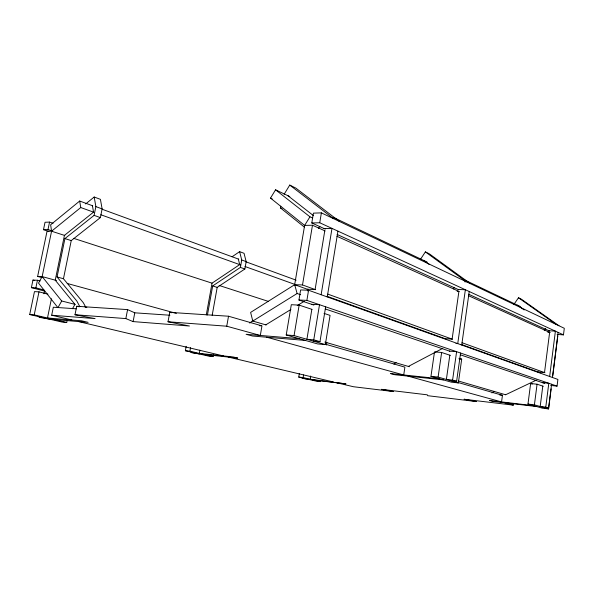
<?xml version="1.0" encoding="UTF-8"?>
<svg xmlns="http://www.w3.org/2000/svg" width="594" height="594" viewBox="0 0 594 594"><rect width="100%" height="100%" fill="white"/><g stroke="black" fill="none" stroke-linecap="round" stroke-linejoin="round"><path stroke-width="0.89" d="M550.697 385.461L557.061 386.107L557.9 379.44L308.561 290.236L300.616 289.939L298.938 300.007L313.847 305.071M557.135 334.459L563.476 334.86L564.3 328.289L321.376 212.867L313.432 213.135L311.791 222.965L325.282 229.098M551.588 384.236L548.596 407.974L545.775 407.157L548.797 383.279L542.359 382.633M549.658 376.492L555.397 331.14L548.975 330.754M552.435 377.48L558.122 332.395M543.22 386.249L537.065 384.199L530.635 383.546L527.977 404.069L542.285 408.16L548.604 408.917L551.128 388.877M552.806 375.586L557.788 336.033M548.604 408.917L534.414 404.833L537.065 384.199M542.79 386.107L540.191 406.496L545.775 407.157M336.813 382.788L353.437 386.731L393.51 391.565L381.541 389.337L427.346 394.832L427.576 395.678L476.366 401.559L464.025 399.235L513.268 405.138L513.483 403.526M457.098 382.217L502.45 395.307L501.566 401.915L407.93 376.121M450.356 355.375L441.639 352.48L434.496 351.878L430.962 376.336L451.351 382.165L458.36 382.915L461.694 359.147L459.08 358.279M449.829 355.205L446.376 379.462L452.583 380.123L456.615 381.289L460.588 353.051M452.583 380.123L456.608 351.685L449.45 351.099M461.716 345.025L469.238 291.52M458.36 382.915L438.105 377.079L441.639 352.48M313.157 341.082L319.988 341.654L325.653 306.808M327.257 296.918L337.949 231.148M312.028 309.392L299.153 305.108L291.305 304.707L286.226 334.957L317.604 343.933L325.341 344.594L330.056 315.384L324.049 313.387M326.373 345.032L326.811 342.307M299.331 373.522L298.745 377.071L316.127 381.11L320.463 381.63L303.118 377.584L303.556 374.911M319.988 341.654L313.758 339.842L319.505 304.7L311.605 304.314M321.139 294.735L331.987 228.4L324.094 228.556M310.684 376.024L310.157 379.224L345.998 383.887L313.625 380.034M557.061 386.107L306.883 300.378L308.561 290.236M563.476 334.86L319.743 222.765L321.376 212.867M311.843 309.326L306.912 339.285L313.758 339.842M324.777 230.784L315.102 289.516L307.306 289.233L307.796 290.963M300.616 294.721L297.119 293.51L294.669 284.697L304.625 225.408L309.957 216.817L312.474 217.983M325.341 344.594L294.075 335.588L299.153 305.108M315.592 289.686L302.509 284.949L312.474 225.23L304.625 225.408L270.515 198.106L275.557 189.813L289.79 196.599M304.254 227.019L280.457 207.922L280.762 206.155M212.169 315.355L217.196 287.385L244.862 269L246.168 261.612L244.045 253.304L239.62 251.641L232.098 256.757M226.745 326.21L228.519 316.223L261.961 325.876L260.313 335.462L226.745 326.21L168.013 321.77L169.765 312.37L228.519 316.223M207.44 314.961L212.682 285.937L240.407 267.419L241.721 259.986L239.62 251.641M186.189 346.309L185.38 350.72L208.568 356.11L213.083 356.593L213.402 354.789M199.918 350.17L199.339 353.393L233.175 356.964L237.771 358.056L203.972 354.469M206.296 314.924L212.036 283.16L239.709 264.612L238.305 259.029M185.38 350.72L189.909 351.195L190.555 347.646M168.013 321.77L189.449 326.009L133.101 321.592L134.786 312.815L127.584 309.608L76.708 306.266L75 314.738L95.077 318.614L51.693 315.221L53.326 307.232L76.418 308.813M133.101 321.592L125.846 318.584L127.584 309.608M85.863 307.432L83.331 302.725L63.461 278.735L71.243 240.6L100.379 217.604L102.116 208.902L100.423 199.354L94.194 197.015L85.64 203.95M47.951 294.164L38.989 291.854L34.467 291.624L29.7 314.538L62.184 322.089L66.721 322.475L67.085 320.693M79.789 306.571L76.849 301.054L57.054 276.96L64.932 238.573L94.097 215.37L95.864 206.615L94.194 197.015M51.418 298.812L47.483 317.99L81.571 320.79L88.098 322.349L53.98 319.505M29.7 314.538L34.214 314.894L38.989 291.854M64.798 235.491L51.574 231.207L47.023 231.311L37.63 276.44L42.159 276.589L61.717 300.987L57.922 307.67L38.521 283.1L42.159 276.589L51.574 231.207L50.639 224.784L79.678 201.039L92.716 205.806M43.941 293.77L44.498 291.053M44.825 291.142L31.385 287.644L32.96 280.086L37.444 280.249L40.125 280.977M48.782 231.385L43.488 229.678L45.033 222.26L49.547 222.104L53.059 223.277M31.385 287.644L35.863 287.852L37.444 280.249M43.488 229.678L47.988 229.566L49.547 222.104M72.453 308.746L74.963 304.358L55.242 280.175L64.442 235.373L93.54 212.14L92.441 205.71M284.147 194.253L289.746 185.083L295.753 188.046L339.523 221.488M318.414 228.623L319.847 226.329M420.426 259.422L425.371 251.893L429.358 253.861L470.344 283.65M453.341 288.907L454.343 287.414M513.884 304.44L518.488 297.765L521.332 299.168L558.961 325.75M544.253 330.568L545.715 328.482M249.777 323.106L253.126 320.211M51.574 231.207L80.747 207.544L93.852 212.244M393.941 364.174L396.131 362.503M491.929 392.924L494.134 391.372M302.509 284.949L294.669 284.697L250.616 312.407L252.784 321.064L266.127 324.955M252.784 321.064L297.119 293.51M265.793 324.851L290.926 309.459M297.215 305.606L304.284 301.277M408.375 366.424L442.679 348.381M505.598 394.765L536.404 380.101M311.791 222.965L319.743 222.765M464.694 281.764L466.476 281.808L425.371 251.893M458.219 289.508L465.362 289.738L457.744 343.607L455.954 343.473M457.142 291.312L458.91 291.372L452.116 339.129L445.04 338.617M298.938 300.007L306.883 300.378M547.817 332.239L549.636 332.35L544.512 372.587L538.134 371.993M134.786 312.815L169.906 315.228M259.296 325.683L261.07 325.816M75 314.738L125.846 318.584M286.226 334.957L294.075 335.588M42.954 317.619L39.078 317.3L49.45 319.127M299.109 338.639L246.116 334.296L252.524 336.033L305.383 340.436M459.073 358.917L461.694 359.147M430.962 376.336L438.105 377.079M194.817 352.91L190.926 352.502L199.45 353.994M439.285 378.72L390.585 373.574L394.832 374.732L443.362 379.885M450.43 380.635L456.615 381.289M499.68 394.995L502.45 395.307M298.745 377.071L303.118 377.584M527.977 404.069L534.414 404.833M305.799 378.712L302.056 378.267L309.274 379.514M533.806 405.739L489.582 400.497L492.597 401.314L536.664 406.556M543.027 407.313L548.596 407.974M76.708 306.266L79.321 306.786M169.765 312.37L171.547 312.734M34.214 314.894L66.721 322.475M189.909 351.195L213.083 356.593M51.693 315.221L71.815 319.988M78.341 321.532L223.537 355.947M228.141 357.039L333.383 381.979M61.717 300.987L75.178 304.41M85.053 306.92L86.85 307.38M35.863 287.852L43.926 289.954M32.96 280.086L34.749 280.568M37.63 276.44L42.092 277.658M266.691 337.214L403.727 374.963L404.893 367.144L325.074 344.097M504.544 402.732L513.268 405.138M42.159 276.589L56.475 280.509M67.211 283.457L176.373 313.387M57.054 276.96L63.461 278.735M324.851 342.07L409.377 366.713M458.316 380.984L505.464 394.728M64.932 238.573L71.243 240.6M212.682 285.937L217.196 287.385M47.988 229.566L52.398 230.999M73.619 238.343L212.043 283.16M219.097 285.447L268.473 301.433M530.635 383.546L532.298 384.095M325.252 308.939L449.821 351.225M460.343 354.796L544.557 383.375M94.097 215.37L100.379 217.604M240.407 267.419L244.862 269M100.839 214.753L240.592 264.931M244.958 266.498L294.743 284.37M294.669 284.697L308.605 289.701M326.908 296.257L445.418 338.751M461.1 344.372L540.399 372.802M327.806 294.112L452.509 339.271M462.102 342.745L544.958 372.742M102.279 209.303L238.758 259.192M245.716 261.731L296.131 280.168M95.864 206.615L102.116 208.902M241.721 259.986L246.168 261.612M312.474 225.23L325.118 230.94M336.917 236.271L459.155 291.483M468.428 295.671L550.2 332.603M337.088 234.459L458.494 289.634M468.607 294.23L549.547 331.014M280.457 207.922L281.972 208.613M270.515 198.106L272.193 198.886M333.338 217.367L427.131 262.095M463.981 279.663L520.351 306.549M518.488 297.765L556.236 324.458M517.5 305.19L524.183 309.964M424.071 260.632L429.21 264.419M289.746 185.083L333.583 218.666M287.927 195.708L313.483 215.659M275.557 189.813L309.957 216.817M79.678 201.039L80.747 207.544"/></g></svg>
